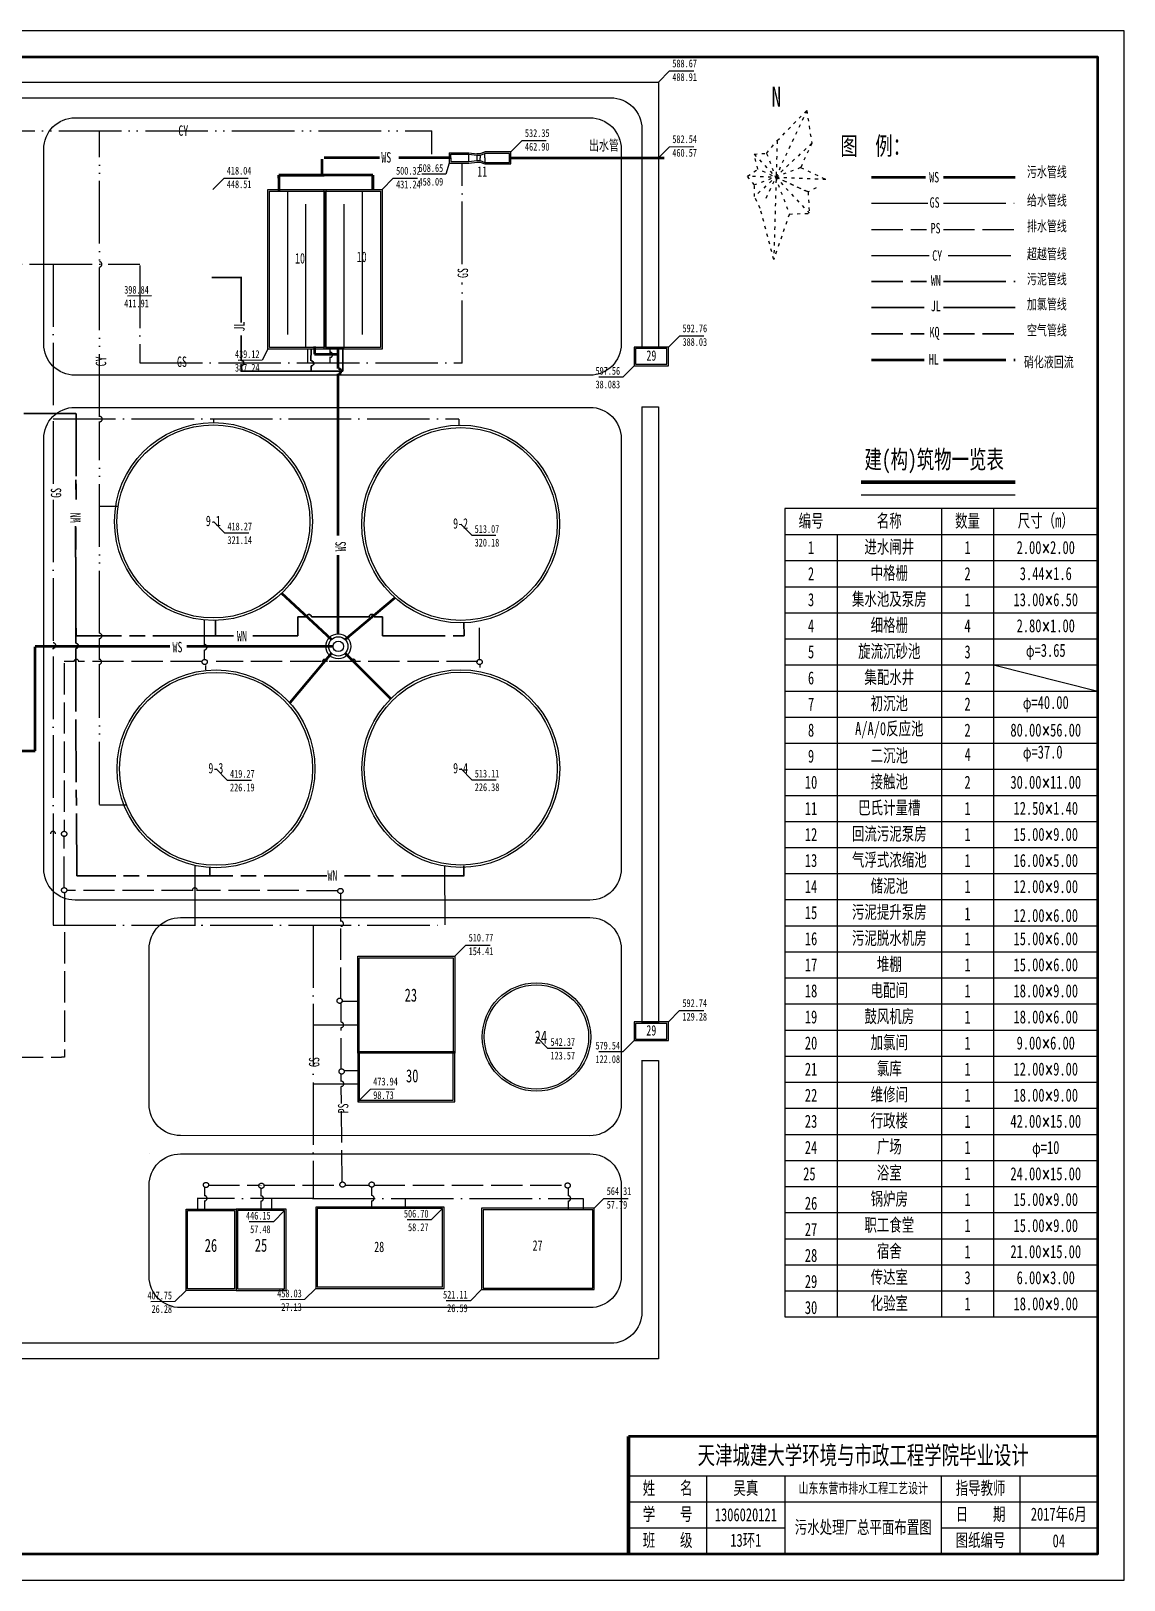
# Model space of a CAD drawing. Header units: millimetres. Extents: x 3398 to 7210, y -938 to 672.
# Drawn here: x 6372 to 6791, y -938 to -344 of the extents above; entities that cross this region are included whole.
import ezdxf
from ezdxf.enums import TextEntityAlignment as Align

# ---------------------------------------------------------------- set-up
doc = ezdxf.new("R2010")
doc.units = ezdxf.units.MM
for name, pattern in [('ACAD_ISO02W100', [15, 12, -3]), ('ACAD_ISO03W100', [30, 12, -18]), ('ACAD_ISO04W100', [30, 24, -3, 0, -3]), ('ACAD_ISO05W100', [33, 24, -3, 0, -3, 0, -3]), ('ACAD_ISO08W100', [36, 24, -3, 6, -3]), ('ACAD_ISO11W100', [33, 12, -3, 12, -3, 0, -3])]:
    doc.linetypes.add(name, pattern=pattern)
for name, color, linetype, lineweight in [('加氯线', 4, 'Continuous', 35), ('污水管线', 5, 'Continuous', 50), ('污泥管线', 40, 'ACAD_ISO08W100', 50), ('消化液回流', 1, 'ACAD_ISO08W100', 50), ('空气管线', 30, 'ACAD_ISO11W100', 35)]:
    doc.layers.add(name, color=color, linetype=linetype, lineweight=lineweight)
for name, color, linetype in [('厂区排水管线', 252, 'ACAD_ISO02W100'), ('厂区给水管', 150, 'ACAD_ISO04W100'), ('图框线和图表线', 7, 'Continuous'), ('坐标', 7, 'Continuous'), ('文字', 7, 'Continuous'), ('污水处理构筑物', 6, 'Continuous'), ('绿地', 3, 'Continuous'), ('超越管线', 7, 'ACAD_ISO05W100'), ('辅助构筑物和建筑物', 1, 'Continuous')]:
    doc.layers.add(name, color=color, linetype=linetype)
doc.styles.add('52', font='', dxfattribs={"width": 0.7, "height": 5})
doc.styles.get("Standard").update_dxf_attribs({"font": 'txt', "bigfont": 'gbcbig.shx'})
doc.styles.add('长仿宋', font='simfang.ttf', dxfattribs={"width": 0.7, "height": 4})
doc.styles.get('52').set_extended_font_data('FangSong_GB2312')

# ---------------------------------------------------------------- blocks, each defined once
blk = doc.blocks.new('4')
at = {"layer": '厂区排水管线', "lineweight": -2}
blk.add_circle((0, 0), 1, dxfattribs=at)

msp = doc.modelspace()

# ---------------------------------------------------------------- linework, layer by layer
at = {"layer": '加氯线'}
for p, q in [((6441.581, -438.301), (6453.018, -438.301)), ((6452.848, -438.13), (6452.848, -455.633)), ((6694.576, -449.868), (6714.676, -449.868)), ((6722.076, -449.868), (6749.576, -449.868)), ((6452.848, -460.567), (6452.848, -470.327)), ((6479.65, -466.105), (6479.603, -470.266)), ((6491.77, -474.293), (6491.77, -465.934)), ((6452.848, -474.293), (6491.77, -474.293)), ((6452.9, -472.009), (6452.9, -474.295)), ((6479.65, -472.207), (6479.65, -474.122))]:
    msp.add_line(p, q, dxfattribs=at)
at = {"layer": '加氯线', "lineweight": 30}
for centre in [(6452.838, -471.125), (6479.635, -471.258)]:
    msp.add_arc(centre, 1, 270, 90, dxfattribs=at)
at = {"layer": '厂区排水管线'}
for p, q in [((6694.576, -419.868), (6715.548, -419.868)), ((6722.076, -419.868), (6749.576, -419.868)), ((6384.946, -586.246), (6384.949, -650.672)), ((6385.049, -674.369), (6385.049, -737.354)), ((6319.941, -737.351), (6383.946, -737.354)), ((6385.049, -737.354), (6383.946, -737.354))]:
    msp.add_line(p, q, dxfattribs=at)
at = {"layer": '厂区排水管线', "lineweight": -3}
for p, q in [((6438.772, -579.173), (6438.772, -569.596)), ((6544.167, -584.73), (6544.167, -570.023)), ((6438.772, -584.792), (6438.792, -581.053)), ((6388.719, -585.637), (6384.959, -585.637)), ((6437.764, -585.637), (6390.571, -585.637)), ((6439.088, -587.171), (6439.088, -588.771)), ((6543.57, -585.637), (6443.247, -585.637)), ((6544.44, -587.874), (6544.44, -586.806)), ((6384.986, -672.32), (6384.981, -652.302)), ((6434.317, -673.424), (6385.995, -673.387)), ((6489.92, -673.467), (6435.674, -673.425)), ((6491.101, -685.233), (6491.099, -674.563)), ((6491.106, -714.915), (6491.101, -687.135)), ((6491.108, -723.863), (6491.107, -716.462)), ((6497.447, -715.958), (6491.357, -715.958)), ((6491.149, -742.038), (6491.145, -725.924)), ((6491.177, -746.642), (6491.15, -743.551)), ((6497.632, -742.511), (6492.531, -742.527)), ((6491.515, -785.017), (6491.194, -748.515)), ((6438.75, -787.155), (6438.736, -790.437)), ((6440.165, -786.396), (6459.861, -786.396)), ((6460.362, -786.561), (6460.362, -786.581)), ((6460.362, -787.431), (6460.362, -790.569)), ((6461.392, -786.396), (6490.862, -786.396)), ((6492.712, -786.376), (6502.009, -786.378)), ((6502.783, -787.166), (6502.8, -790.382)), ((6503.643, -786.379), (6576.916, -786.393)), ((6578.183, -787.487), (6578.176, -790.531)), ((6438.728, -792.323), (6438.716, -795.296)), ((6460.362, -792.367), (6460.362, -795.296)), ((6502.811, -792.388), (6502.822, -794.464)), ((6578.172, -792.443), (6578.194, -795.415))]:
    msp.add_line(p, q, dxfattribs=at)
for centre, radius, start, end in [((6398.443, -433.259), 1, 270, 90), ((6398.578, -492.632), 1, 270, 90), ((6398.436, -575.747), 1, 270, 90), ((6438.762, -580.07), 1, 270, 90), ((6389.624, -585.691), 0.954, 0, 180), ((6398.307, -585.694), 1, 270, 90), ((6484.906, -585.714), 0.954, 0, 180), ((6495.8, -585.686), 0.954, 0, 180), ((6380.675, -651.644), 0.954, 0, 180), ((6435.059, -673.329), 0.954, 0, 180), ((6491.071, -686.13), 1, 270, 90), ((6491.145, -724.924), 1, 270, 90), ((6491.18, -747.505), 1, 270, 90), ((6438.746, -791.409), 1, 270, 90), ((6460.37, -791.473), 1, 270, 90), ((6502.837, -791.39), 1, 270, 90), ((6578.198, -791.47), 1, 264.748895, 89.973598)]:
    msp.add_arc(centre, radius, start, end, dxfattribs=at)
at = {"layer": '厂区给水管'}
for p, q in [((6537.584, -433.234), (6537.584, -394.68)), ((6694.576, -409.868), (6716.129, -409.868)), ((6722.076, -409.868), (6749.576, -409.868)), ((6130.896, -433.229), (6413.994, -433.229)), ((6380.708, -433.224), (6380.708, -665.954)), ((6413.994, -433.758), (6413.994, -471.039)), ((6537.584, -471.171), (6537.584, -440.231)), ((6478.391, -471.053), (6478.391, -465.858)), ((6486.919, -467.16), (6486.919, -465.858)), ((6486.919, -471.053), (6486.919, -468.812)), ((6413.994, -471.039), (6537.584, -471.039)), ((6380.698, -492.556), (6536.281, -492.556)), ((6435.171, -686.98), (6435.143, -663.661)), ((6530.841, -663.993), (6530.876, -686.52)), ((6380.708, -665.954), (6380.708, -686.667)), ((6380.708, -686.667), (6530.796, -686.667))]:
    msp.add_line(p, q, dxfattribs=at)
at = {"layer": '厂区给水管', "lineweight": -3}
for p, q in [((6442.179, -492.494), (6442.179, -493.99)), ((6536.295, -492.633), (6536.295, -494.866)), ((6480.372, -686.759), (6480.372, -791.443)), ((6480.401, -724.938), (6498.084, -724.938)), ((6480.311, -747.478), (6497.533, -747.478)), ((6480.372, -791.443), (6435.913, -791.443)), ((6436.019, -791.558), (6436.019, -795.909)), ((6464.421, -791.351), (6464.421, -795.701)), ((6480.201, -791.443), (6583.958, -791.443)), ((6515.687, -791.41), (6515.687, -794.762)), ((6583.958, -791.443), (6583.958, -795.432))]:
    msp.add_line(p, q, dxfattribs=at)
for centre in [(6486.928, -467.952), (6380.744, -579.455)]:
    msp.add_arc(centre, 1, 270, 90, dxfattribs=at)
at = {"layer": '图框线和图表线'}
for p, q in [((6781.347, -353.797), (6781.347, -433.797)), ((6749.563, -521.843), (6690.563, -521.843)), ((6781.347, -526.904), (6661.347, -526.904)), ((6661.347, -526.904), (6661.347, -536.904)), ((6721.347, -526.904), (6721.347, -836.904)), ((6741.347, -526.766), (6741.347, -836.904)), ((6661.347, -536.904), (6661.347, -836.904)), ((6661.347, -536.904), (6781.347, -536.904)), ((6681.347, -536.904), (6681.347, -836.904)), ((6661.347, -546.904), (6781.347, -546.904)), ((6661.347, -556.904), (6781.347, -556.904)), ((6661.347, -566.904), (6781.347, -566.904)), ((6661.347, -576.904), (6781.347, -576.904)), ((6661.347, -586.904), (6781.347, -586.904)), ((6741.347, -586.904), (6781.347, -596.904)), ((6661.347, -596.904), (6781.347, -596.904)), ((6661.347, -606.904), (6781.347, -606.904)), ((6661.347, -616.904), (6781.347, -616.904)), ((6661.347, -626.904), (6781.347, -626.904)), ((6661.347, -636.904), (6781.347, -636.904)), ((6661.347, -646.904), (6781.347, -646.904)), ((6661.347, -656.904), (6781.347, -656.904)), ((6661.347, -666.904), (6781.347, -666.904)), ((6661.347, -676.904), (6781.347, -676.904)), ((6661.347, -686.904), (6781.347, -686.904)), ((6661.347, -696.904), (6781.347, -696.904)), ((6661.347, -706.904), (6781.347, -706.904)), ((6661.347, -716.904), (6781.347, -716.904)), ((6661.347, -726.904), (6781.347, -726.904)), ((6661.347, -736.904), (6781.347, -736.904)), ((6661.347, -746.904), (6781.347, -746.904)), ((6661.347, -756.904), (6781.347, -756.904)), ((6661.347, -766.904), (6781.347, -766.904)), ((6661.347, -776.904), (6781.347, -776.904)), ((6661.347, -786.904), (6781.347, -786.904)), ((6661.347, -796.904), (6781.347, -796.904)), ((6661.347, -806.904), (6781.347, -806.904)), ((6661.347, -816.904), (6781.347, -816.904)), ((6661.347, -826.904), (6781.347, -826.904)), ((6661.347, -836.904), (6781.347, -836.904)), ((6601.347, -897.797), (6781.347, -897.797)), ((6631.347, -927.797), (6631.347, -897.797)), ((6661.347, -897.797), (6661.347, -927.797)), ((6721.347, -927.797), (6721.347, -897.797)), ((6751.347, -897.797), (6751.347, -927.797)), ((6601.347, -907.797), (6781.347, -907.797)), ((6601.347, -917.797), (6661.347, -917.797)), ((6721.347, -917.797), (6781.347, -917.797)), ((6781.347, -927.797), (6601.347, -927.797)), ((6781.347, -927.797), (6781.347, -927.797))]:
    msp.add_line(p, q, dxfattribs=at)
at = {"layer": '图框线和图表线', "color": 0, "linetype": 'ACAD_ISO03W100', "ltscale": 0.1}
for p, q in [((6669.693, -374.289), (6653.443, -409.182)), ((6658.363, -385.831), (6669.693, -374.289)), ((6669.693, -374.289), (6671.606, -386.846)), ((6654.305, -390.729), (6658.363, -385.831)), ((6658.363, -385.831), (6657.051, -431.395)), ((6649.472, -390.993), (6654.305, -390.729)), ((6649.472, -390.993), (6670.678, -413.717)), ((6650.995, -396.762), (6649.472, -390.993)), ((6671.606, -386.846), (6649.683, -407.306)), ((6654.305, -390.729), (6657.707, -399.817)), ((6671.606, -386.846), (6667.343, -396.21)), ((6646.973, -399.507), (6650.995, -396.762)), ((6667.343, -396.21), (6649.623, -402.843)), ((6670.221, -405.514), (6650.995, -396.762)), ((6677.038, -400.766), (6646.973, -399.507)), ((6649.623, -402.843), (6646.973, -399.507)), ((6649.683, -407.306), (6649.623, -402.843)), ((6657.707, -399.817), (6670.221, -405.514)), ((6651.841, -411.84), (6649.683, -407.306)), ((6657.051, -431.395), (6651.841, -411.84)), ((6663.016, -414.001), (6657.051, -431.395))]:
    msp.add_line(p, q, dxfattribs=at)
at = {"layer": '图框线和图表线', "linetype": 'ACAD_ISO03W100', "ltscale": 0.1}
for p, q in [((6667.343, -396.21), (6676.707, -400.473)), ((6657.707, -399.817), (6663.016, -414.001)), ((6673.334, -403.933), (6670.221, -405.514)), ((6670.221, -405.514), (6670.678, -413.717)), ((6663.016, -414.001), (6670.678, -413.717))]:
    msp.add_line(p, q, dxfattribs=at)
at = {"layer": '图框线和图表线', "lineweight": 70}
for p, q in [((6690.563, -516.843), (6749.563, -516.843)), ((6601.347, -882.797), (6601.347, -927.797))]:
    msp.add_line(p, q, dxfattribs=at)
at = {"layer": '图框线和图表线', "lineweight": 50}
msp.add_line((6781.347, -882.797), (6601.347, -882.797), dxfattribs=at)
at = {"layer": '图框线和图表线'}
msp.add_lwpolyline([(5950.347, -937.797), (6791.347, -937.797), (6791.347, -343.797), (5950.347, -343.797)], close=True, dxfattribs=at)
at = {"layer": '图框线和图表线', "lineweight": 50}
msp.add_lwpolyline([(5975.347, -927.797), (6781.347, -927.797), (6781.347, -353.797), (5975.347, -353.797)], close=True, dxfattribs=at)
at = {"layer": '坐标', "lineweight": -3}
for p, q in [((6612.793, -363.424), (6617.086, -359.131)), ((6617.086, -359.131), (6626.334, -359.109)), ((6556.272, -390.133), (6560.565, -385.84)), ((6560.565, -385.84), (6569.814, -385.818)), ((6612.792, -392.457), (6617.085, -388.164)), ((6617.085, -388.164), (6626.333, -388.142)), ((6532.572, -394.437), (6531.36, -398.73)), ((6441.972, -404.524), (6446.265, -400.231)), ((6446.265, -400.231), (6455.513, -400.209)), ((6506.86, -404.59), (6511.153, -400.297)), ((6511.153, -400.297), (6520.401, -400.275)), ((6531.36, -398.73), (6522.112, -398.752)), ((6418.479, -445.417), (6409.231, -445.439)), ((6616.69, -464.998), (6620.983, -460.705)), ((6620.983, -460.705), (6630.231, -460.683)), ((6463.047, -465.79), (6460.941, -470.083)), ((6460.941, -470.083), (6451.693, -470.105)), ((6603.49, -472.198), (6599.197, -476.491)), ((6599.197, -476.491), (6589.949, -476.513)), ((6442.193, -531.887), (6446.486, -536.179)), ((6536.997, -532.853), (6541.29, -537.145)), ((6446.486, -536.179), (6455.735, -536.202)), ((6541.29, -537.145), (6550.538, -537.168)), ((6443.197, -626.738), (6447.49, -631.031)), ((6537.04, -626.648), (6541.333, -630.941)), ((6447.49, -631.031), (6456.738, -631.053)), ((6541.333, -630.941), (6550.581, -630.963)), ((6534.702, -698.619), (6538.995, -694.326)), ((6538.995, -694.326), (6548.243, -694.304)), ((6616.665, -723.747), (6620.958, -719.454)), ((6620.958, -719.454), (6630.206, -719.432)), ((6566.055, -729.555), (6570.348, -733.848)), ((6570.348, -733.848), (6579.596, -733.87)), ((6599.172, -735.24), (6589.924, -735.262)), ((6603.465, -730.947), (6599.172, -735.24)), ((6497.502, -754.419), (6502.395, -749.526)), ((6502.395, -749.526), (6511.643, -749.504)), ((6530.03, -795.383), (6525.737, -799.676)), ((6588.234, -795.24), (6591.927, -791.547)), ((6591.927, -791.547), (6601.176, -791.525)), ((6465.184, -800.444), (6455.935, -800.466)), ((6469.477, -796.151), (6465.184, -800.444)), ((6525.737, -799.676), (6516.489, -799.699)), ((6427.384, -831.044), (6418.135, -831.066)), ((6431.677, -826.751), (6427.384, -831.044)), ((6477.137, -830.276), (6467.889, -830.299)), ((6481.43, -825.983), (6477.137, -830.276)), ((6540.742, -830.733), (6531.493, -830.755)), ((6545.034, -826.44), (6540.742, -830.733))]:
    msp.add_line(p, q, dxfattribs=at)
at = {"layer": '污水处理构筑物', "color": 6, "lineweight": -2}
for p, q in [((6532.572, -390.477), (6532.572, -394.437)), ((6532.572, -390.477), (6540.072, -390.477)), ((6533.172, -392.457), (6533.172, -391.077)), ((6533.172, -391.077), (6540.072, -391.077)), ((6540.072, -391.077), (6543.222, -391.442)), ((6540.072, -393.837), (6540.072, -391.077)), ((6540.142, -390.481), (6543.292, -390.846)), ((6543.222, -390.842), (6544.422, -390.842)), ((6543.222, -391.442), (6543.222, -393.471)), ((6543.222, -391.442), (6544.422, -391.442)), ((6544.422, -390.842), (6546.222, -390.133)), ((6544.422, -391.442), (6546.222, -390.733)), ((6544.422, -391.442), (6544.422, -392.457)), ((6556.272, -390.133), (6546.222, -390.133)), ((6546.222, -392.457), (6546.222, -390.733)), ((6555.672, -390.733), (6546.222, -390.733)), ((6555.672, -394.181), (6555.672, -390.733)), ((6556.272, -394.781), (6556.272, -390.133)), ((6532.572, -394.437), (6540.072, -394.437)), ((6533.172, -392.457), (6533.172, -393.837)), ((6533.172, -393.837), (6540.072, -393.837)), ((6540.072, -393.837), (6543.222, -393.471)), ((6540.142, -394.433), (6543.292, -394.067)), ((6543.222, -393.471), (6544.422, -393.471)), ((6543.222, -394.071), (6544.422, -394.071)), ((6544.422, -393.471), (6544.422, -392.457)), ((6544.422, -393.471), (6546.222, -394.181)), ((6544.422, -394.071), (6546.222, -394.781)), ((6546.222, -392.457), (6546.222, -394.181)), ((6546.222, -394.181), (6555.672, -394.181)), ((6546.222, -394.781), (6556.272, -394.781))]:
    msp.add_line(p, q, dxfattribs=at)
at = {"layer": '污水处理构筑物'}
for p, q in [((6467.277, -405.19), (6474.277, -405.19)), ((6470.647, -405.19), (6470.647, -460.19)), ((6485.26, -405.19), (6499.26, -405.19)), ((6499.26, -405.19), (6499.26, -460.19)), ((6477.647, -465.19), (6477.647, -410.19)), ((6492.26, -465.19), (6492.26, -410.19)), ((6484.647, -465.19), (6477.647, -465.19)), ((6485.26, -465.19), (6492.26, -465.19))]:
    msp.add_line(p, q, dxfattribs=at)
for points in [[(6463.047, -404.59), (6485.247, -404.59), (6485.247, -465.79), (6463.047, -465.79)], [(6463.647, -465.19), (6463.647, -405.19), (6484.647, -405.19), (6484.647, -465.19)], [(6484.66, -404.59), (6506.86, -404.59), (6506.86, -465.79), (6484.66, -465.79)], [(6485.26, -465.19), (6485.26, -405.19), (6506.26, -405.19), (6506.26, -465.19)]]:
    msp.add_lwpolyline(points, close=True, dxfattribs=at)
at = {"layer": '污水处理构筑物', "color": 6, "lineweight": -2}
for centre, radius in [((6442.193, -531.887), 37.925), ((6442.193, -531.887), 37), ((6536.997, -532.853), 37.925), ((6536.997, -532.853), 37), ((6443.197, -626.738), 37.925), ((6443.197, -626.738), 37), ((6537.04, -626.648), 37.925), ((6537.04, -626.648), 37)]:
    msp.add_circle(centre, radius, dxfattribs=at)
at = {"layer": '污水处理构筑物'}
for radius in [4.8, 3.7, 2]:
    msp.add_circle((6490.078, -579.771), radius, dxfattribs=at)
at = {"layer": '污水管线', "lineweight": 50}
for p, q in [((6483.934, -399.139), (6483.934, -393.001)), ((6505.818, -392.457), (6484.66, -392.457)), ((6533.172, -392.457), (6513.343, -392.457)), ((6555.672, -392.457), (6615.006, -392.457)), ((6467.277, -400.19), (6467.277, -399.139)), ((6467.277, -399.139), (6467.277, -405.19)), ((6503.328, -399.139), (6467.277, -399.139)), ((6467.277, -399.139), (6484.66, -399.139)), ((6503.328, -399.139), (6503.328, -404.59)), ((6503.328, -404.59), (6503.328, -399.139)), ((6694.576, -399.868), (6715.257, -399.868)), ((6722.076, -399.868), (6749.576, -399.868)), ((6759.576, -399.868), (6759.576, -399.868)), ((6480.884, -464.758), (6480.884, -467.758)), ((6480.884, -467.758), (6490.078, -467.758)), ((6490.068, -473.215), (6490.078, -465.19)), ((6490.078, -537.274), (6490.078, -475.211)), ((6490.078, -574.971), (6490.078, -544.845)), ((6487.462, -577.155), (6468.309, -559.39)), ((6492.695, -577.155), (6511.733, -561.137)), ((6425.411, -579.771), (6373.803, -579.771)), ((6373.803, -619.847), (6373.803, -579.934)), ((6488.078, -579.771), (6431.974, -579.771)), ((6487.462, -582.388), (6471.444, -601.431)), ((6510.18, -599.873), (6492.695, -582.388)), ((6358.071, -619.847), (6373.803, -619.847))]:
    msp.add_line(p, q, dxfattribs=at)
msp.add_arc((6490.161, -474.3), 1, 270, 90, dxfattribs=at)
at = {"layer": '污泥管线', "linetype": 'ACAD_ISO02W100', "lineweight": 30}
msp.add_line((6694.576, -439.868), (6715.548, -439.868), dxfattribs=at)
at = {"layer": '污泥管线', "lineweight": 30}
for p, q in [((6722.076, -439.868), (6749.576, -439.868)), ((6261.475, -490.586), (6389.465, -490.457)), ((6389.541, -490.484), (6389.527, -526.072)), ((6389.452, -519.66), (6389.452, -515.969)), ((6389.245, -533.681), (6389.507, -575.735)), ((6389.452, -578.58), (6389.452, -534.155)), ((6442.986, -569.856), (6442.985, -575.699)), ((6474.562, -575.699), (6474.562, -568.482)), ((6474.562, -568.482), (6477.861, -568.495)), ((6479.755, -568.483), (6501.932, -568.466)), ((6503.878, -568.481), (6507.08, -568.482)), ((6507.08, -568.482), (6507.08, -575.699)), ((6442.985, -575.699), (6389.507, -575.735)), ((6442.985, -575.699), (6449.911, -575.699)), ((6457.344, -575.699), (6474.562, -575.699)), ((6507.08, -575.699), (6538.332, -575.699)), ((6538.332, -575.699), (6538.245, -570.682)), ((6389.453, -601.172), (6389.453, -580.557)), ((6389.754, -667.807), (6389.453, -601.038)), ((6440.82, -667.807), (6440.835, -664.545)), ((6538.262, -667.845), (6538.262, -663.961)), ((6440.749, -667.807), (6389.754, -667.807)), ((6485.639, -667.784), (6440.749, -667.807)), ((6538.261, -667.807), (6492.424, -667.807))]:
    msp.add_line(p, q, dxfattribs=at)
for centre, radius, start, end in [((6478.813, -568.51), 0.954, 0, 180), ((6502.854, -568.455), 0.954, 0, 180), ((6389.398, -579.58), 1, 270, 90)]:
    msp.add_arc(centre, radius, start, end, dxfattribs=at)
at = {"layer": '消化液回流'}
for p, q in [((6694.576, -469.868), (6714.676, -469.868)), ((6722.076, -469.868), (6749.576, -469.868))]:
    msp.add_line(p, q, dxfattribs=at)
at = {"layer": '空气管线'}
for p, q in [((6694.576, -459.868), (6714.676, -459.868)), ((6722.076, -459.868), (6749.576, -459.868))]:
    msp.add_line(p, q, dxfattribs=at)
at = {"layer": '绿地'}
for p, q in [((6029.927, -363.424), (6606.793, -363.424)), ((6606.793, -363.424), (6612.793, -363.424)), ((6612.793, -363.424), (6612.79, -465.073)), ((6606.46, -487.908), (6612.81, -487.951)), ((6612.793, -487.95), (6612.793, -724.021)), ((6606.434, -723.747), (6612.801, -723.747)), ((6612.801, -738.747), (6606.387, -738.747)), ((6612.793, -738.643), (6612.793, -847.03)), ((6417.55, -774.384), (6417.549, -774.384)), ((6612.793, -847.03), (6612.793, -853.03)), ((6545.254, -852.987), (6029.927, -853.03)), ((6612.793, -853.03), (6545.254, -852.987))]:
    msp.add_line(p, q, dxfattribs=at)
for points in [[(6029.927, -435.273), (6029.927, -381.424, -0.4142136), (6041.927, -369.424), (6594.463, -369.424, -0.4141368), (6606.463, -381.421), (6606.485, -465.009)], [(6545.815, -847.03), (6041.925, -847.03, -0.4141717), (6029.925, -835.031), (6029.872, -457.642)], [(6429.547, -767.386, -0.4141657), (6417.549, -755.386), (6417.549, -695.758, -0.4142136), (6429.549, -683.758), (6438.057, -683.758), (6586.567, -683.758, -0.4142136), (6598.567, -695.758), (6598.567, -755.412, -0.4142614), (6586.565, -767.412), (6429.547, -767.386)], [(6606.46, -738.567), (6606.46, -835.03, -0.4141983), (6594.461, -847.03), (6545.272, -847.033)], [(6586.567, -774.384), (6586.567, -774.384, -0.4142136), (6598.567, -786.384), (6598.567, -821.358, -0.4142136), (6586.567, -833.358), (6429.549, -833.358, -0.4142136), (6417.549, -821.358), (6417.549, -786.384, -0.4142136), (6429.549, -774.384), (6586.567, -774.384)]]:
    msp.add_lwpolyline(points, format="xyb", dxfattribs=at)
for points in [[(6389.125, -377.094), (6586.567, -377.094, -0.4142136), (6598.567, -389.094), (6598.567, -463.804, -0.4142136), (6586.567, -475.804), (6389.125, -475.804, -0.4142136), (6377.125, -463.804), (6377.125, -389.094, -0.4142136)], [(6389.125, -488.122), (6586.567, -488.122, -0.4142136), (6598.567, -500.122), (6598.567, -665.08, -0.4142136), (6586.567, -677.08), (6389.125, -677.08, -0.4142136), (6377.125, -665.08), (6377.125, -500.122, -0.4142136)]]:
    msp.add_lwpolyline(points, format="xyb", close=True, dxfattribs=at)
msp.add_lwpolyline([(6606.46, -487.861), (6606.46, -724.107)], dxfattribs=at)
at = {"layer": '超越管线'}
for p, q in [((6117.307, -382.04), (6525.987, -382.131)), ((6525.771, -382.131), (6525.771, -391.044)), ((6694.576, -429.868), (6716.647, -429.868)), ((6723.946, -429.868), (6749.576, -429.868))]:
    msp.add_line(p, q, dxfattribs=at)
at = {"layer": '超越管线', "lineweight": -3}
for p, q in [((6398.557, -491.722), (6398.557, -382.088)), ((6398.558, -574.759), (6398.557, -493.592)), ((6398.265, -526.053), (6405.765, -526.053)), ((6398.557, -584.877), (6398.551, -576.739)), ((6398.557, -640.359), (6398.557, -586.552)), ((6398.546, -640.514), (6408.687, -640.514))]:
    msp.add_line(p, q, dxfattribs=at)
at = {"layer": '辅助构筑物和建筑物', "lineweight": -2}
for p, q in [((6497.502, -717.819), (6497.502, -698.619)), ((6497.502, -698.619), (6534.702, -698.619)), ((6498.102, -717.219), (6498.102, -699.219)), ((6498.102, -699.219), (6534.102, -699.219)), ((6534.102, -699.219), (6534.102, -717.219)), ((6534.702, -698.619), (6534.702, -717.819)), ((6497.502, -735.819), (6497.502, -716.619)), ((6498.102, -735.219), (6498.102, -717.219)), ((6534.102, -717.219), (6534.102, -735.219)), ((6534.702, -716.619), (6534.702, -735.819)), ((6534.702, -735.819), (6497.502, -735.819)), ((6534.102, -735.219), (6498.102, -735.219))]:
    msp.add_line(p, q, dxfattribs=at)
for points in [[(6616.69, -464.998), (6603.49, -464.998), (6603.49, -472.198), (6616.69, -472.198)], [(6616.09, -465.598), (6604.09, -465.598), (6604.09, -471.598), (6616.09, -471.598)], [(6616.665, -723.747), (6603.465, -723.747), (6603.465, -730.947), (6616.665, -730.947)], [(6616.065, -724.347), (6604.065, -724.347), (6604.065, -730.347), (6616.065, -730.347)], [(6534.702, -754.419), (6534.702, -735.219), (6497.502, -735.219), (6497.502, -754.419)], [(6534.102, -753.819), (6534.102, -735.819), (6498.102, -735.819), (6498.102, -753.819)], [(6431.677, -795.551), (6450.877, -795.551), (6450.877, -826.751), (6431.677, -826.751)], [(6450.877, -826.751), (6470.077, -826.751), (6470.077, -795.551), (6450.877, -795.551)], [(6481.43, -794.783), (6481.43, -825.983), (6530.63, -825.983), (6530.63, -794.783)], [(6482.03, -795.383), (6482.03, -825.383), (6530.03, -825.383), (6530.03, -795.383)], [(6545.034, -795.24), (6545.034, -826.44), (6588.234, -826.44), (6588.234, -795.24)], [(6545.634, -795.84), (6545.634, -825.84), (6587.634, -825.84), (6587.634, -795.84)], [(6432.277, -796.151), (6450.277, -796.151), (6450.277, -826.151), (6432.277, -826.151)], [(6451.477, -826.151), (6469.477, -826.151), (6469.477, -796.151), (6451.477, -796.151)]]:
    msp.add_lwpolyline(points, close=True, dxfattribs=at)
at = {"layer": '辅助构筑物和建筑物'}
for radius in [20.787, 20]:
    msp.add_circle((6566.055, -729.555), radius, dxfattribs=at)

# ---------------------------------------------------------------- block references
at = {"layer": '文字', "lineweight": -2}
for p in [(6438.845, -585.755), (6544.219, -585.755), (6384.955, -651.666), (6384.955, -673.266), (6490.906, -673.561), (6490.593, -715.667), (6491.347, -742.794), (6439.338, -786.311), (6460.619, -786.622), (6491.687, -786.156), (6502.872, -786.156), (6578.005, -786.511)]:
    msp.add_blockref('4', p, dxfattribs=at)

# ---------------------------------------------------------------- texts
at = {"char_height": 4, "style": '长仿宋'}
for s, insert, width, attachment_point in [('WS', (6506.566, -390.266), 6.60744, 1), ('硝化液回流', (6762.508, -470.94), 23.38427, 5), ('WS', (6426.49, -578.048), 6.60744, 1)]:
    msp.add_mtext(s, dxfattribs=dict(at, insert=insert, width=width, attachment_point=attachment_point))
at = {"insert": (6488.961, -543.331), "char_height": 4, "width": 6.60744, "attachment_point": 1, "rotation": 90, "style": '长仿宋'}
msp.add_mtext('WS', dxfattribs=at)
at = {"layer": '图框线和图表线', "style": '52', "width": 0.7}
msp.add_text('N', height=7.7, dxfattribs=at).set_placement((6658.042, -369.015), align=Align.MIDDLE)
at = {"layer": '坐标', "lineweight": -3, "char_height": 3, "style": '长仿宋'}
for s, insert, width, attachment_point in [('{\\fFangSong_GB2312|b0|i0|c134|p49;588.67}', (6618.156, -354.744), 9.59897, 1), ('{\\fFangSong_GB2312|b0|i0|c134|p49;488.91}', (6618.156, -359.966), 8.86058, 1), ('{\\fFangSong_GB2312|b0|i0|c134|p49;532.35}', (6561.635, -381.454), 9.59897, 1), ('{\\fFangSong_GB2312|b0|i0|c134|p49;582.54}', (6618.155, -383.777), 9.59897, 1), ('{\\fFangSong_GB2312|b0|i0|c134|p49;462.90}', (6561.635, -386.675), 8.86058, 1), ('{\\fFangSong_GB2312|b0|i0|c134|p49;460.57}', (6618.155, -388.999), 8.86058, 1), ('{\\fFangSong_GB2312|b0|i0|c134|p49;418.04}', (6447.334, -395.844), 9.59897, 1), ('{\\fFangSong_GB2312|b0|i0|c134|p49;500.32}', (6512.222, -395.91), 9.59897, 1), ('{\\fFangSong_GB2312|b0|i0|c134|p49;508.65}', (6530.29, -397.895), 8.86058, 9), ('{\\fFangSong_GB2312|b0|i0|c134|p49;448.51}', (6447.334, -401.066), 8.86058, 1), ('{\\fFangSong_GB2312|b0|i0|c134|p49;431.24}', (6512.222, -401.132), 8.86058, 1), ('{\\fFangSong_GB2312|b0|i0|c134|p49;458.09}', (6530.29, -403.116), 9.59897, 9), ('{\\fFangSong_GB2312|b0|i0|c134|p49;398.84}', (6417.41, -444.582), 8.86058, 9), ('{\\fFangSong_GB2312|b0|i0|c134|p49;411.91}', (6417.41, -449.803), 9.59897, 9), ('{\\fFangSong_GB2312|b0|i0|c134|p49;592.76}', (6622.052, -456.318), 9.59897, 1), ('{\\fFangSong_GB2312|b0|i0|c134|p49;388.03}', (6622.052, -461.54), 8.86058, 1), ('{\\fFangSong_GB2312|b0|i0|c134|p49;439.12}', (6459.872, -469.248), 8.86058, 9), ('{\\fFangSong_GB2312|b0|i0|c134|p49;387.24}', (6459.872, -474.469), 9.59897, 9), ('{\\fFangSong_GB2312|b0|i0|c134|p49;597.56}', (6598.128, -475.656), 8.86058, 9), ('{\\fFangSong_GB2312|b0|i0|c134|p49;38.083}', (6598.128, -480.877), 9.59897, 9), ('{\\fFangSong_GB2312|b0|i0|c134|p49;418.27}', (6447.556, -535.345), 8.86058, 7), ('{\\fFangSong_GB2312|b0|i0|c134|p49;513.07}', (6542.36, -536.311), 8.86058, 7), ('{\\fFangSong_GB2312|b0|i0|c134|p49;321.14}', (6447.556, -540.566), 9.59897, 7), ('{\\fFangSong_GB2312|b0|i0|c134|p49;320.18}', (6542.36, -541.532), 9.59897, 7), ('{\\fFangSong_GB2312|b0|i0|c134|p49;419.27}', (6448.559, -630.196), 8.86058, 7), ('{\\fFangSong_GB2312|b0|i0|c134|p49;513.11}', (6542.402, -630.106), 8.86058, 7), ('{\\fFangSong_GB2312|b0|i0|c134|p49;226.19}', (6448.559, -635.417), 9.59897, 7), ('{\\fFangSong_GB2312|b0|i0|c134|p49;226.38}', (6542.402, -635.327), 9.59897, 7), ('{\\fFangSong_GB2312|b0|i0|c134|p49;510.77}', (6540.064, -689.94), 9.59897, 1), ('{\\fFangSong_GB2312|b0|i0|c134|p49;154.41}', (6540.064, -695.161), 8.86058, 1), ('{\\fFangSong_GB2312|b0|i0|c134|p49;592.74}', (6622.027, -715.068), 9.59897, 1), ('{\\fFangSong_GB2312|b0|i0|c134|p49;129.28}', (6622.027, -720.289), 8.86058, 1), ('{\\fFangSong_GB2312|b0|i0|c134|p49;542.37}', (6571.417, -733.013), 8.86058, 7), ('{\\fFangSong_GB2312|b0|i0|c134|p49;123.57}', (6571.417, -738.235), 9.59897, 7), ('{\\fFangSong_GB2312|b0|i0|c134|p49;579.54}', (6598.102, -734.405), 8.86058, 9), ('{\\fFangSong_GB2312|b0|i0|c134|p49;122.08}', (6598.102, -739.627), 9.59897, 9), ('{\\fFangSong_GB2312|b0|i0|c134|p49;473.94}', (6503.464, -745.14), 9.59897, 1), ('{\\fFangSong_GB2312|b0|i0|c134|p49;98.73}', (6503.464, -750.361), 8.86058, 1), ('{\\fFangSong_GB2312|b0|i0|c134|p49;564.31}', (6592.997, -787.161), 9.59897, 1), ('{\\fFangSong_GB2312|b0|i0|c134|p49;506.70}', (6524.668, -798.842), 8.86058, 9), ('{\\fFangSong_GB2312|b0|i0|c134|p49;57.79}', (6592.997, -792.382), 8.86058, 1), ('{\\fFangSong_GB2312|b0|i0|c134|p49;446.15}', (6464.114, -799.609), 8.86058, 9), ('{\\fFangSong_GB2312|b0|i0|c134|p49;57.48}', (6464.114, -804.831), 9.59897, 9), ('{\\fFangSong_GB2312|b0|i0|c134|p49;58.27}', (6524.668, -804.063), 9.59897, 9), ('{\\fFangSong_GB2312|b0|i0|c134|p49;407.75}', (6426.314, -830.209), 8.86058, 9), ('{\\fFangSong_GB2312|b0|i0|c134|p49;458.03}', (6476.068, -829.442), 8.86058, 9), ('{\\fFangSong_GB2312|b0|i0|c134|p49;521.11}', (6539.672, -829.898), 8.86058, 9), ('{\\fFangSong_GB2312|b0|i0|c134|p49;26.28}', (6426.314, -835.431), 9.59897, 9), ('{\\fFangSong_GB2312|b0|i0|c134|p49;27.13}', (6476.068, -834.663), 9.59897, 9), ('{\\fFangSong_GB2312|b0|i0|c134|p49;26.59}', (6539.672, -835.119), 9.59897, 9)]:
    msp.add_mtext(s, dxfattribs=dict(at, insert=insert, width=width, attachment_point=attachment_point))
at = {"layer": '文字', "style": '长仿宋'}
for s, insert, char_height, width, attachment_point in [('CY', (6428.732, -380.005), 4, 10.77679, 1), ('图  例：', (6682.603, -384.35), 7, 40.62448, 1), ('11', (6543.353, -395.666), 4, 0.98258, 1), ('WS', (6716.65, -397.864), 4, 10.77679, 1), ('GS', (6716.829, -407.552), 4, 10.77679, 1), ('PS', (6717.188, -417.42), 4, 10.77679, 1), ('10', (6473.485, -428.961), 4, 0.98258, 1), ('10', (6497.133, -428.393), 4, 0.98258, 1), ('CY', (6717.805, -427.897), 4, 10.77679, 1), ('WN', (6717.286, -437.41), 4, 10.77679, 1), ('JL', (6717.25, -447.261), 4, 10.77679, 1), ('KQ', (6716.78, -457.261), 4, 10.77679, 1), ('KQ', (6716.78, -457.261), 4, 10.77679, 1), ('GS', (6428.22, -468.628), 4, 10.77679, 1), ('建(构)筑物一览表', (6691.826, -504.579), 7, 75, 1), ('编号', (6671.347, -531.904), 5, 20, 5), ('名称', (6701.347, -531.904), 5, 40, 5), ('{\\fFangSong|b0|i0|c134|p49;\\W0.7;数量}', (6731.347, -531.904), 5, 20, 5), ('尺寸（m）', (6761.347, -531.904), 5, 40, 5), ('9-1', (6439.29, -529.659), 4, 14.93945, 1), ('9-2', (6534.094, -530.625), 4, 14.93945, 1), ('1', (6671.347, -541.904), 5, 20, 5), ('{\\fFangSong|b0|i0|c134|p49;\\W0.7;进水闸井}', (6701.347, -541.904), 5, 40, 5), ('{\\fFangSong|b0|i0|c134|p49;\\W0.7;1}', (6731.347, -541.904), 5, 20, 5), ('2.00{\\Ftxt,gbcbig|c134;×}2.00', (6761.347, -541.904), 5, 40, 5), ('中格栅', (6701.347, -551.904), 5, 40, 5), ('3.44{\\Ftxt,gbcbig|c134;×}1.6', (6761.347, -551.904), 5, 40, 5), ('3', (6671.347, -561.904), 5, 20, 5), ('{\\fFangSong|b0|i0|c134|p49;\\W0.7;集水池及泵房}', (6701.347, -561.904), 5, 40, 5), ('1', (6731.347, -561.904), 5, 20, 5), ('13.00{\\Ftxt,gbcbig|c134;×}6.50', (6761.347, -561.904), 5, 40, 5), ('4', (6671.347, -571.904), 5, 20, 5), ('{\\fFangSong|b0|i0|c134|p49;\\W0.7;细格栅}', (6701.347, -571.904), 5, 40, 5), ('4', (6731.347, -571.904), 5, 20, 5), ('2.80{\\Ftxt,gbcbig|c134;×}1.00', (6761.347, -571.904), 5, 40, 5), ('WN', (6451.226, -573.824), 4, 10.77679, 1), ('5', (6671.347, -581.904), 5, 20, 5), ('旋流沉砂池', (6701.347, -581.904), 5, 40, 5), ('3', (6731.347, -581.904), 5, 20, 5), ('{\\H0.9167x;φ}=3.65', (6761.347, -581.904), 5, 40, 5), ('6', (6671.347, -591.904), 5, 20, 5), ('集配水井', (6701.347, -591.904), 5, 40, 5), ('{\\fFangSong|b0|i0|c134|p49;\\W0.7;2}', (6731.347, -591.904), 5, 20, 5), ('7', (6671.347, -601.904), 5, 20, 5), ('{\\fFangSong|b0|i0|c134|p49;\\W0.7;初沉池}', (6701.347, -601.904), 5, 40, 5), ('2', (6731.347, -601.904), 5, 20, 5), ('{\\H0.9167x;φ}=40.00', (6761.347, -601.904), 5, 40, 5), ('8', (6671.347, -611.904), 5, 20, 5), ('{\\fFangSong|b0|i0|c134|p49;\\W0.7;A/A/0反应池}', (6701.347, -611.904), 5, 40, 5), ('{\\fFangSong|b0|i0|c134|p49;\\W0.7;2}', (6731.347, -611.904), 5, 20, 5), ('80.00{\\Ftxt,gbcbig|c134;×}56.00', (6761.347, -611.904), 5, 40, 5), ('9', (6671.347, -621.904), 5, 20, 5), ('{\\fFangSong|b0|i0|c134|p49;\\W0.7;二沉池}', (6701.347, -621.904), 5, 40, 5), ('4', (6731.428, -621.223), 5, 20, 5), ('{\\H0.9167x;φ\\H1.0909x;=37.0}', (6760.175, -620.901), 5, 20, 5), ('9-3', (6440.256, -624.463), 4, 14.93945, 1), ('9-4', (6534.094, -624.463), 4, 14.93945, 1), ('10', (6671.347, -631.904), 5, 20, 5), ('{\\fFangSong|b0|i0|c134|p49;\\W0.7;接触池}', (6701.347, -631.904), 5, 40, 5), ('{\\fFangSong|b0|i0|c134|p49;\\W0.7;2}', (6731.347, -631.904), 5, 20, 5), ('30.00{\\Ftxt,gbcbig|c134;×}11.00', (6761.347, -631.904), 5, 40, 5), ('11', (6671.347, -641.904), 5, 20, 5), ('{\\fFangSong|b0|i0|c134|p49;\\W0.7;巴氏计量槽}', (6701.347, -641.904), 5, 40, 5), ('{\\fFangSong|b0|i0|c134|p49;\\W0.7;1}', (6731.347, -641.904), 5, 20, 5), ('12.50{\\Ftxt,gbcbig|c134;×}1.40', (6761.347, -641.904), 5, 40, 5), ('12', (6671.347, -651.904), 5, 20, 5), ('{\\fFangSong|b0|i0|c134|p49;\\W0.7;回流污泥泵房}', (6701.347, -651.904), 5, 40, 5), ('{\\fFangSong|b0|i0|c134|p49;\\W0.7;1}', (6731.347, -651.904), 5, 20, 5), ('15.00{\\Ftxt,gbcbig|c134;×}9.00', (6761.347, -651.904), 5, 40, 5), ('{\\fFangSong_GB2312|b0|i0|c134|p49;气浮式浓缩池}', (6701.347, -661.904), 5, 40, 5), ('13', (6671.347, -661.904), 5, 20, 5), ('1', (6731.347, -661.904), 5, 20, 5), ('16.00{\\Ftxt,gbcbig|c134;×}5.00', (6761.347, -661.904), 5, 40, 5), ('WN', (6485.912, -665.677), 4, 10.77679, 1), ('14', (6671.347, -671.904), 5, 20, 5), ('{\\fFangSong_GB2312|b0|i0|c134|p49;储泥池}', (6701.347, -671.904), 5, 40, 5), ('{\\fFangSong|b0|i0|c134|p49;\\W0.7;1}', (6731.347, -671.904), 5, 20, 5), ('12.00{\\Ftxt,gbcbig|c134;×}9.00', (6761.347, -671.904), 5, 40, 5), ('15', (6671.347, -681.904), 5, 20, 5), ('{\\fFangSong_GB2312|b0|i0|c134|p49;污泥提升泵房}', (6701.347, -681.921), 5, 40, 5), ('1', (6731.338, -682.304), 5, 20, 5), ('12.00{\\Ftxt,gbcbig|c134;×}6.00', (6761.347, -683.007), 5, 40, 5), ('{\\fFangSong_GB2312|b0|i0|c134|p49;污泥脱水机房}', (6701.347, -691.904), 5, 40, 5), ('16', (6671.347, -691.904), 5, 20, 5), ('{\\fFangSong|b0|i0|c134|p49;\\W0.7;1}', (6731.347, -691.904), 5, 20, 5), ('15.00{\\Ftxt,gbcbig|c134;×}6.00', (6761.347, -691.904), 5, 40, 5), ('17', (6671.347, -701.904), 5, 20, 5), ('{\\fFangSong|b0|i0|c134|p49;\\W0.7;堆棚}', (6701.347, -701.904), 5, 40, 5), ('{\\fFangSong|b0|i0|c134|p49;\\W0.7;1}', (6731.347, -701.904), 5, 20, 5), ('15.00{\\Ftxt,gbcbig|c134;×}6.00', (6761.347, -701.904), 5, 40, 5), ('23', (6517.885, -713.541), 5, 20, 5), ('18', (6671.347, -711.904), 5, 20, 5), ('{\\fFangSong_GB2312|b0|i0|c134|p49;电配间}', (6701.347, -711.904), 5, 40, 5), ('{\\fFangSong|b0|i0|c134|p49;\\W0.7;1}', (6731.347, -711.904), 5, 20, 5), ('18.00{\\Ftxt,gbcbig|c134;×}9.00', (6761.347, -711.904), 5, 40, 5), ('{\\fFangSong_GB2312|b0|i0|c134|p49;鼓风机房}', (6701.347, -721.904), 5, 40, 5), ('19', (6671.347, -721.904), 5, 20, 5), ('{\\fFangSong|b0|i0|c134|p49;\\W0.7;1}', (6731.347, -721.904), 5, 20, 5), ('18.00{\\Ftxt,gbcbig|c134;×}6.00', (6761.347, -721.904), 5, 40, 5), ('24', (6567.728, -729.574), 5, 20, 5), ('20', (6671.347, -731.904), 5, 20, 5), ('{\\fFangSong|b0|i0|c134|p49;\\W0.7;加氯间}', (6701.347, -731.904), 5, 40, 5), ('{\\fFangSong|b0|i0|c134|p49;\\W0.7;1}', (6731.347, -731.904), 5, 20, 5), ('9.00{\\Ftxt,gbcbig|c134;×}6.00', (6761.347, -731.904), 5, 40, 5), ('30', (6516.035, -741.956), 5, 0.98258, 1), ('21', (6671.347, -741.904), 5, 20, 5), ('{\\fFangSong|b0|i0|c134|p49;\\W0.7;氯库}', (6701.347, -741.904), 5, 40, 5), ('{\\fFangSong|b0|i0|c134|p49;\\W0.7;1}', (6731.347, -741.904), 5, 20, 5), ('12.00{\\Ftxt,gbcbig|c134;×}9.00', (6761.347, -741.904), 5, 40, 5), ('{\\fFangSong|b0|i0|c134|p49;\\W0.7;维修间}', (6701.347, -751.904), 5, 40, 5), ('22', (6671.347, -751.904), 5, 20, 5), ('{\\fFangSong|b0|i0|c134|p49;\\W0.7;1}', (6731.347, -751.904), 5, 20, 5), ('18.00{\\Ftxt,gbcbig|c134;×}9.00', (6761.347, -751.904), 5, 40, 5), ('23', (6671.347, -761.904), 5, 20, 5), ('{\\fFangSong|b0|i0|c134|p49;\\W0.7;行政楼}', (6701.347, -761.904), 5, 40, 5), ('{\\fFangSong|b0|i0|c134|p49;\\W0.7;1}', (6731.347, -761.904), 5, 20, 5), ('42.00{\\Ftxt,gbcbig|c134;×}15.00', (6761.347, -761.904), 5, 40, 5), ('24', (6671.347, -771.904), 5, 20, 5), ('{\\fFangSong_GB2312|b0|i0|c134|p49;广场}', (6701.347, -771.904), 5, 40, 5), ('{\\fFangSong|b0|i0|c134|p49;\\W0.7;1}', (6731.347, -771.904), 5, 20, 5), ('{\\H0.9167x;φ}=10', (6761.347, -772.552), 5, 40, 5), ('25', (6670.701, -782.072), 5, 20, 5), ('{\\fFangSong_GB2312|b0|i0|c134|p49;浴室}', (6701.347, -781.904), 5, 40, 5), ('{\\fFangSong|b0|i0|c134|p49;\\W0.7;1}', (6731.347, -781.904), 5, 20, 5), ('24.00{\\Ftxt,gbcbig|c134;×}15.00', (6761.347, -782.046), 5, 40, 5), ('{\\fFangSong_GB2312|b0|i0|c134|p49;锅炉房}', (6701.347, -791.904), 5, 40, 5), ('{\\fFangSong|b0|i0|c134|p49;\\W0.7;1}', (6731.347, -791.904), 5, 20, 5), ('15.00{\\Ftxt,gbcbig|c134;×}9.00', (6761.347, -791.904), 5, 40, 5), ('26', (6671.347, -793.337), 5, 20, 5), ('{\\fFangSong_GB2312|b0|i0|c134|p49;职工食堂}', (6701.347, -801.904), 5, 40, 5), ('{\\fFangSong|b0|i0|c134|p49;\\W0.7;1}', (6731.347, -801.904), 5, 20, 5), ('15.00{\\Ftxt,gbcbig|c134;×}9.00', (6761.347, -801.904), 5, 40, 5), ('26', (6438.866, -806.958), 5, 0.98258, 1), ('25', (6458.066, -806.914), 5, 1.29371, 1), ('27', (6564.582, -807.518), 4, 0.98258, 1), ('28', (6503.848, -808.027), 4, 0.98258, 1), ('28', (6671.347, -813.337), 5, 20, 5), ('{\\fFangSong_GB2312|b0|i0|c134|p49;宿舍}', (6701.347, -811.904), 5, 40, 5), ('{\\fFangSong|b0|i0|c134|p49;\\W0.7;1}', (6731.347, -811.904), 5, 20, 5), ('21.00{\\Ftxt,gbcbig|c134;×}15.00', (6761.347, -811.904), 5, 40, 5), ('{\\fFangSong|b0|i0|c134|p49;\\W0.7;传达室}', (6701.347, -821.904), 5, 40, 5), ('3', (6731.347, -821.904), 5, 20, 5), ('6.00{\\Ftxt,gbcbig|c134;×}3.00', (6761.347, -821.904), 5, 40, 5), ('29', (6671.347, -823.337), 5, 20, 5), ('30', (6671.347, -833.337), 5, 20, 5), ('{\\fFangSong|b0|i0|c134|p49;\\W0.7;化验室}', (6701.347, -831.904), 5, 40, 5), ('{\\fFangSong|b0|i0|c134|p49;\\W0.7;1}', (6731.347, -831.904), 5, 20, 5), ('18.00{\\Ftxt,gbcbig|c134;×}9.00', (6761.347, -831.904), 5, 40, 5), ('{\\fFangSong_GB2312|b0|i0|c134|p49;天津城建大学环境与市政工程学院毕业设计}', (6691.347, -890.297), 7, 180, 5), ('{\\fFangSong_GB2312|b0|i0|c134|p49;姓    名}', (6616.347, -902.797), 5, 30, 5), ('吴真', (6646.347, -902.797), 5, 30, 5), ('山东东营市排水工程工艺设计', (6691.347, -902.797), 4, 60, 5), ('{\\fFangSong_GB2312|b0|i0|c134|p49;指导教师}', (6736.347, -902.797), 5, 30, 5), ('{\\fFangSong_GB2312|b0|i0|c134|p49;学    号}', (6616.347, -912.797), 5, 30, 5), ('{\\fFangSong_GB2312|b0|i0|c134|p49;1306020121}', (6646.347, -912.797), 5, 30, 5), ('{\\fFangSong_GB2312|b0|i0|c134|p49;污水处理厂总平面布置图}', (6691.347, -917.797), 5, 60, 5), ('{\\fFangSong_GB2312|b0|i0|c134|p49;日    期}', (6736.347, -912.797), 5, 30, 5), ('{\\fFangSong_GB2312|b0|i0|c134|p49;2017}年{\\fFangSong_GB2312|b0|i0|c134|p49;6}月', (6766.347, -912.797), 5, 30, 5), ('{\\fFangSong_GB2312|b0|i0|c134|p49;班    级}', (6616.347, -922.797), 5, 30, 5), ('{\\fFangSong_GB2312|b0|i0|c134|p49;13}环{\\fFangSong_GB2312|b0|i0|c134|p49;1}', (6646.347, -922.797), 5, 30, 5), ('{\\fFangSong_GB2312|b0|i0|c134|p49;图纸编号}', (6736.347, -922.797), 5, 30, 5), ('{\\fFangSong_GB2312|b0|i0|c134|p49;04}', (6766.347, -922.797), 5, 30, 5)]:
    msp.add_mtext(s, dxfattribs=dict(at, insert=insert, char_height=char_height, width=width, attachment_point=attachment_point))
at = {"layer": '文字', "char_height": 4, "attachment_point": 1, "style": '长仿宋'}
for s, insert in [('出水管', (6586.188, -385.614)), ('污水管线', (6754.129, -395.822)), ('给水管线', (6754.129, -406.729)), ('排水管线', (6754.129, -416.621)), ('超越管线', (6754.129, -427.274)), ('污泥管线', (6754.129, -436.913)), ('加氯管线', (6754.129, -446.552)), ('空气管线', (6754.129, -456.552))]:
    msp.add_mtext(s, dxfattribs=dict(at, insert=insert))
at = {"layer": '文字', "char_height": 4, "width": 10.77679, "attachment_point": 1, "rotation": 90, "style": '长仿宋'}
for s, insert in [('GS', (6535.822, -438.513)), ('JL', (6450.142, -459.04)), ('CY', (6397.07, -472.401)), ('GS', (6379.837, -522.821)), ('WN', (6387.279, -532.319)), ('GS', (6478.827, -741.088)), ('PS', (6489.947, -758.873))]:
    msp.add_mtext(s, dxfattribs=dict(at, insert=insert))
at = {"layer": '文字', "char_height": 5, "width": 20, "attachment_point": 5}
for s, insert in [('{\\fFangSong|b0|i0|c134|p49;\\W0.7;2}', (6671.347, -551.904)), ('{\\fFangSong|b0|i0|c134|p49;\\W0.7;27}', (6671.347, -803.337))]:
    msp.add_mtext(s, dxfattribs=dict(at, insert=insert))
at = {"layer": '污水管线', "color": 0, "lineweight": 50, "insert": (6731.347, -551.904), "char_height": 5, "width": 20, "attachment_point": 5, "style": '长仿宋'}
msp.add_mtext('2', dxfattribs=at)
at = {"layer": '消化液回流', "insert": (6718.413, -469.699), "char_height": 4, "width": 7.51245, "attachment_point": 5, "style": '长仿宋'}
msp.add_mtext('HL', dxfattribs=at)
at = {"layer": '超越管线', "char_height": 4, "width": 6, "attachment_point": 5, "style": '长仿宋'}
for insert in [(6610.113, -468.281), (6610.088, -727.03)]:
    msp.add_mtext('29', dxfattribs=dict(at, insert=insert))

doc.saveas('drawing.dxf')
